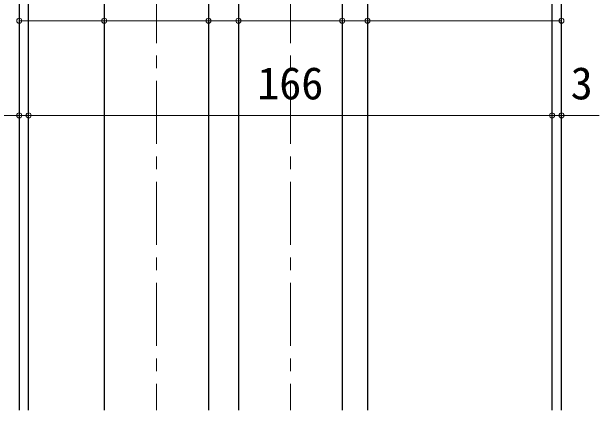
# Model space of a CAD drawing. Units: millimetres at full size. Extents: x -800 to 800, y -560 to 560.
# Drawn here: x -405.2 to -218.9, y 168.8 to 295.1 of the extents above; entities that cross this region are included whole.
import ezdxf
from ezdxf.enums import TextEntityAlignment as Align

# ---------------------------------------------------------------- set-up
doc = ezdxf.new("R2010")
doc.units = ezdxf.units.MM
doc.header["$LTSCALE"] = 4
doc.header["$PDMODE"] = 32
doc.header["$PDSIZE"] = 1.6
doc.linetypes.add('CHAIN1', pattern=[8, 5, -1, 1, -1])
doc.layers.add('2-0', color=4, linetype='Continuous', lineweight=9)
doc.styles.add('ＭＳ ゴシック', font='')
doc.styles.get('ＭＳ ゴシック').set_extended_font_data('MS Gothic')

msp = doc.modelspace()

# ---------------------------------------------------------------- linework, layer by layer
at = {"layer": '2-0', "linetype": 'CHAIN1'}
for p, q in [((-359.275, 433.203), (-359.275, 168.797)), ((-316.834, 433.203), (-316.834, 168.797))]:
    msp.add_line(p, q, dxfattribs=at)
at = {"layer": '2-0', "color": 7, "lineweight": 25}
for p, q in [((-402.811, 428.203), (-402.811, 168.797)), ((-399.842, 168.797), (-399.842, 428.203)), ((-399.842, 168.797), (-399.842, 428.203)), ((-233.842, 168.797), (-233.842, 428.203)), ((-230.842, 168.797), (-230.842, 428.203)), ((-292.374, 392.257), (-292.374, 168.797)), ((-375.848, 358.202), (-375.848, 168.797)), ((-342.798, 358.202), (-342.798, 168.797)), ((-333.314, 358.202), (-333.314, 168.797)), ((-300.361, 358.202), (-300.361, 168.797))]:
    msp.add_line(p, q, dxfattribs=at)
at = {"layer": '2-0'}
for p, q in [((-402.811, 292.257), (-375.848, 292.257)), ((-375.848, 292.257), (-342.798, 292.257)), ((-342.798, 292.257), (-333.314, 292.257)), ((-333.314, 292.257), (-300.361, 292.257)), ((-300.361, 292.257), (-292.374, 292.257)), ((-292.374, 292.257), (-230.842, 292.257)), ((-413.793, 262.257), (-218.86, 262.257)), ((-402.811, 262.257), (-401.815, 262.257)), ((-231.837, 262.257), (-230.842, 262.257))]:
    msp.add_line(p, q, dxfattribs=at)
for p in [(-402.811, 292.257), (-375.848, 292.257), (-342.798, 292.257), (-333.314, 292.257), (-300.361, 292.257), (-292.374, 292.257), (-230.842, 292.257), (-402.811, 262.257), (-399.842, 262.257), (-233.842, 262.257), (-230.842, 262.257)]:
    msp.add_point(p, dxfattribs=at)

# ---------------------------------------------------------------- texts
at = {"layer": '2-0', "color": 7, "style": 'ＭＳ ゴシック'}
for s, p in [('166', (-327.326, 264.257)), ('3', (-227.915, 264.257))]:
    msp.add_text(s, height=10.26, dxfattribs=at).set_placement(p, align=Align.BOTTOM_LEFT)

doc.saveas('drawing.dxf')
